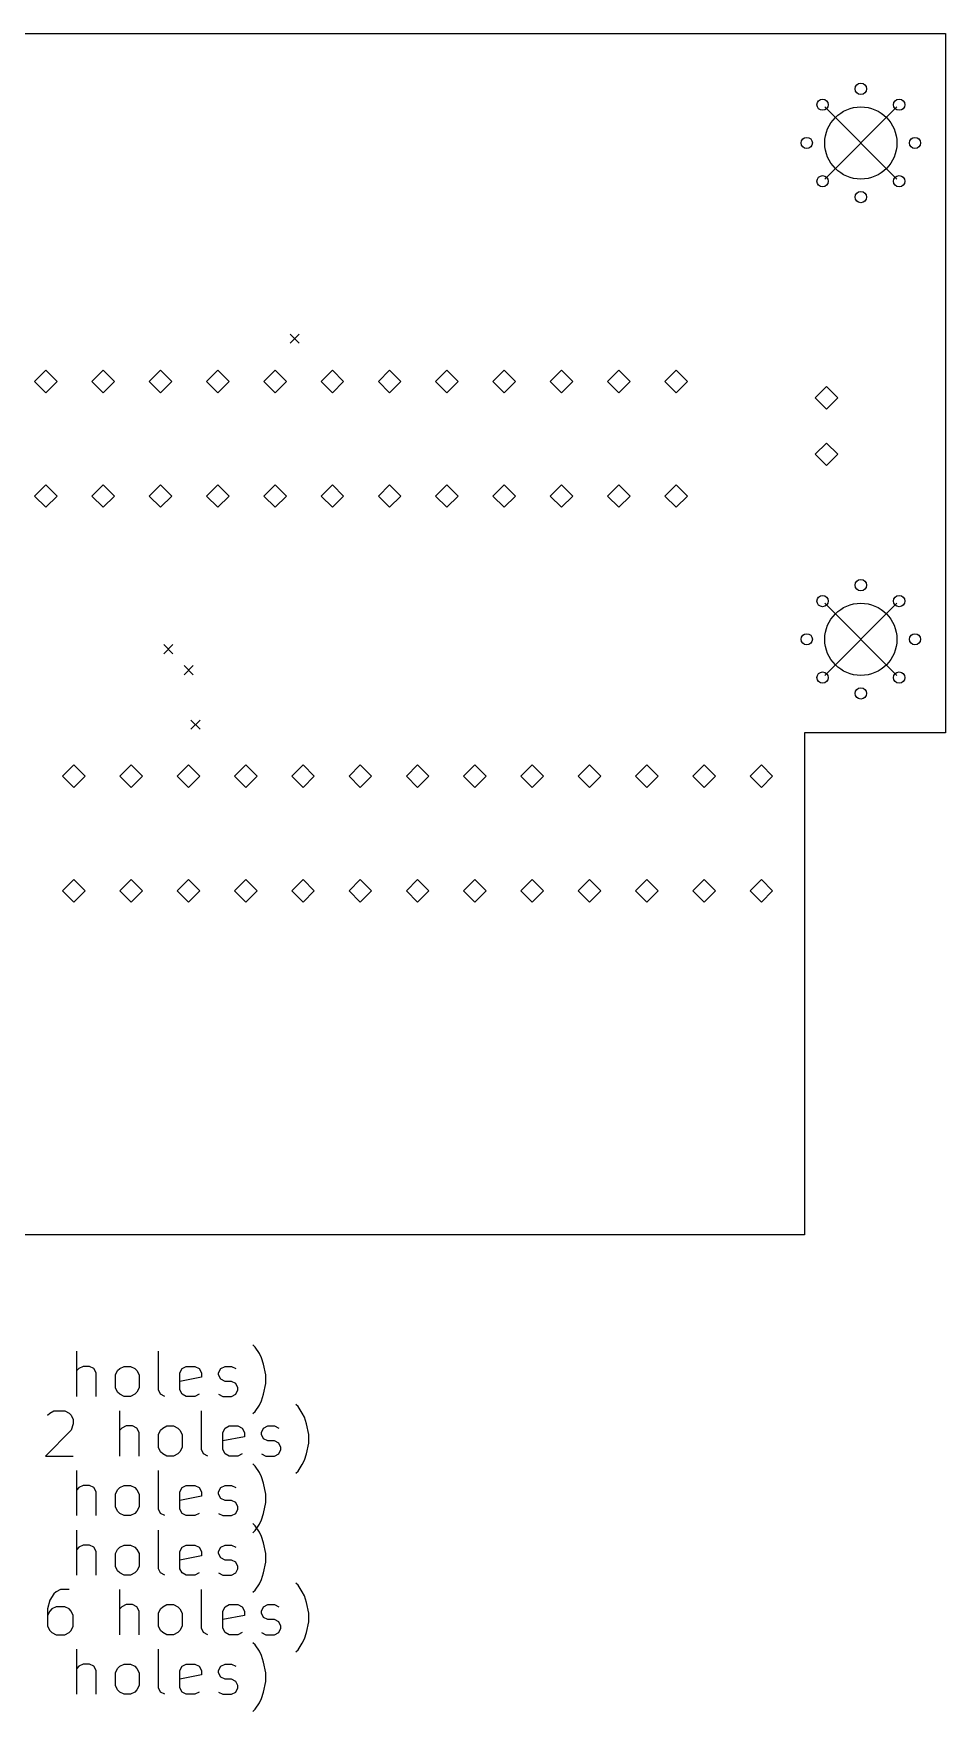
# Model space of a CAD drawing. Extents: x 122 to 201, y -145.4 to -71.
# Drawn here: x 160.6 to 201, y -145.4 to -71 of the extents above; entities that cross this region are included whole.
import ezdxf

# ---------------------------------------------------------------- set-up
doc = ezdxf.new("R2010")
doc.units = 0
doc.layers.add('BLACK', color=7, linetype='CONTINUOUS')

msp = doc.modelspace()

# ---------------------------------------------------------------- linework, layer by layer
at = {"layer": 'BLACK', "linetype": 'CONTINUOUS'}
for p, q in [((124, -71), (201, -71)), ((201, -71), (201, -93.25)), ((195.65, -74.25), (198.85, -77.45)), ((198.85, -74.25), (195.65, -77.45)), ((171.95, -84.319), (172.35, -84.719)), ((172.35, -84.319), (171.95, -84.719)), ((161.12, -85.92), (160.62, -86.42)), ((161.62, -86.42), (161.12, -85.92)), ((163.66, -85.92), (163.16, -86.42)), ((164.16, -86.42), (163.66, -85.92)), ((166.2, -85.92), (165.7, -86.42)), ((166.7, -86.42), (166.2, -85.92)), ((168.74, -85.92), (168.24, -86.42)), ((169.24, -86.42), (168.74, -85.92)), ((171.28, -85.92), (170.78, -86.42)), ((171.78, -86.42), (171.28, -85.92)), ((173.82, -85.92), (173.32, -86.42)), ((174.32, -86.42), (173.82, -85.92)), ((176.36, -85.92), (175.86, -86.42)), ((176.86, -86.42), (176.36, -85.92)), ((178.9, -85.92), (178.4, -86.42)), ((179.4, -86.42), (178.9, -85.92)), ((181.44, -85.92), (180.94, -86.42)), ((181.94, -86.42), (181.44, -85.92)), ((183.98, -85.92), (183.48, -86.42)), ((184.48, -86.42), (183.98, -85.92)), ((186.52, -85.92), (186.02, -86.42)), ((187.02, -86.42), (186.52, -85.92)), ((189.06, -85.92), (188.56, -86.42)), ((189.56, -86.42), (189.06, -85.92)), ((160.62, -86.42), (161.12, -86.92)), ((161.12, -86.92), (161.62, -86.42)), ((163.16, -86.42), (163.66, -86.92)), ((163.66, -86.92), (164.16, -86.42)), ((165.7, -86.42), (166.2, -86.92)), ((166.2, -86.92), (166.7, -86.42)), ((168.24, -86.42), (168.74, -86.92)), ((168.74, -86.92), (169.24, -86.42)), ((170.78, -86.42), (171.28, -86.92)), ((171.28, -86.92), (171.78, -86.42)), ((173.32, -86.42), (173.82, -86.92)), ((173.82, -86.92), (174.32, -86.42)), ((175.86, -86.42), (176.36, -86.92)), ((176.36, -86.92), (176.86, -86.42)), ((178.4, -86.42), (178.9, -86.92)), ((178.9, -86.92), (179.4, -86.42)), ((180.94, -86.42), (181.44, -86.92)), ((181.44, -86.92), (181.94, -86.42)), ((183.48, -86.42), (183.98, -86.92)), ((183.98, -86.92), (184.48, -86.42)), ((186.02, -86.42), (186.52, -86.92)), ((186.52, -86.92), (187.02, -86.42)), ((188.56, -86.42), (189.06, -86.92)), ((189.06, -86.92), (189.56, -86.42)), ((195.725, -86.65), (195.225, -87.15)), ((196.225, -87.15), (195.725, -86.65)), ((195.225, -87.15), (195.725, -87.65)), ((195.725, -87.65), (196.225, -87.15)), ((195.725, -89.15), (195.225, -89.65)), ((196.225, -89.65), (195.725, -89.15)), ((195.225, -89.65), (195.725, -90.15)), ((195.725, -90.15), (196.225, -89.65)), ((161.12, -91), (160.62, -91.5)), ((161.62, -91.5), (161.12, -91)), ((163.66, -91), (163.16, -91.5)), ((164.16, -91.5), (163.66, -91)), ((166.2, -91), (165.7, -91.5)), ((166.7, -91.5), (166.2, -91)), ((168.74, -91), (168.24, -91.5)), ((169.24, -91.5), (168.74, -91)), ((171.28, -91), (170.78, -91.5)), ((171.78, -91.5), (171.28, -91)), ((173.82, -91), (173.32, -91.5)), ((174.32, -91.5), (173.82, -91)), ((176.36, -91), (175.86, -91.5)), ((176.86, -91.5), (176.36, -91)), ((178.9, -91), (178.4, -91.5)), ((179.4, -91.5), (178.9, -91)), ((181.44, -91), (180.94, -91.5)), ((181.94, -91.5), (181.44, -91)), ((183.98, -91), (183.48, -91.5)), ((184.48, -91.5), (183.98, -91)), ((186.52, -91), (186.02, -91.5)), ((187.02, -91.5), (186.52, -91)), ((189.06, -91), (188.56, -91.5)), ((189.56, -91.5), (189.06, -91)), ((160.62, -91.5), (161.12, -92)), ((161.12, -92), (161.62, -91.5)), ((163.16, -91.5), (163.66, -92)), ((163.66, -92), (164.16, -91.5)), ((165.7, -91.5), (166.2, -92)), ((166.2, -92), (166.7, -91.5)), ((168.24, -91.5), (168.74, -92)), ((168.74, -92), (169.24, -91.5)), ((170.78, -91.5), (171.28, -92)), ((171.28, -92), (171.78, -91.5)), ((173.32, -91.5), (173.82, -92)), ((173.82, -92), (174.32, -91.5)), ((175.86, -91.5), (176.36, -92)), ((176.36, -92), (176.86, -91.5)), ((178.4, -91.5), (178.9, -92)), ((178.9, -92), (179.4, -91.5)), ((180.94, -91.5), (181.44, -92)), ((181.44, -92), (181.94, -91.5)), ((183.48, -91.5), (183.98, -92)), ((183.98, -92), (184.48, -91.5)), ((186.02, -91.5), (186.52, -92)), ((186.52, -92), (187.02, -91.5)), ((188.56, -91.5), (189.06, -92)), ((189.06, -92), (189.56, -91.5)), ((201, -93.25), (201, -102)), ((195.65, -96.25), (198.85, -99.45)), ((198.85, -96.25), (195.65, -99.45)), ((166.344, -98.087), (166.744, -98.487)), ((166.744, -98.087), (166.344, -98.487)), ((167.247, -99.018), (167.647, -99.418)), ((167.647, -99.018), (167.247, -99.418)), ((167.553, -101.433), (167.953, -101.834)), ((167.953, -101.433), (167.553, -101.834)), ((201, -102), (194.75, -102)), ((194.75, -102), (194.75, -124.25)), ((162.36, -103.42), (161.86, -103.92)), ((161.86, -103.92), (162.36, -104.42)), ((162.86, -103.92), (162.36, -103.42)), ((162.36, -104.42), (162.86, -103.92)), ((164.9, -103.42), (164.4, -103.92)), ((164.4, -103.92), (164.9, -104.42)), ((165.4, -103.92), (164.9, -103.42)), ((164.9, -104.42), (165.4, -103.92)), ((167.44, -103.42), (166.94, -103.92)), ((166.94, -103.92), (167.44, -104.42)), ((167.94, -103.92), (167.44, -103.42)), ((167.44, -104.42), (167.94, -103.92)), ((169.98, -103.42), (169.48, -103.92)), ((169.48, -103.92), (169.98, -104.42)), ((170.48, -103.92), (169.98, -103.42)), ((169.98, -104.42), (170.48, -103.92)), ((172.52, -103.42), (172.02, -103.92)), ((172.02, -103.92), (172.52, -104.42)), ((173.02, -103.92), (172.52, -103.42)), ((172.52, -104.42), (173.02, -103.92)), ((175.06, -103.42), (174.56, -103.92)), ((174.56, -103.92), (175.06, -104.42)), ((175.56, -103.92), (175.06, -103.42)), ((175.06, -104.42), (175.56, -103.92)), ((177.6, -103.42), (177.1, -103.92)), ((177.1, -103.92), (177.6, -104.42)), ((178.1, -103.92), (177.6, -103.42)), ((177.6, -104.42), (178.1, -103.92)), ((180.14, -103.42), (179.64, -103.92)), ((179.64, -103.92), (180.14, -104.42)), ((180.64, -103.92), (180.14, -103.42)), ((180.14, -104.42), (180.64, -103.92)), ((182.68, -103.42), (182.18, -103.92)), ((182.18, -103.92), (182.68, -104.42)), ((183.18, -103.92), (182.68, -103.42)), ((182.68, -104.42), (183.18, -103.92)), ((185.22, -103.42), (184.72, -103.92)), ((184.72, -103.92), (185.22, -104.42)), ((185.72, -103.92), (185.22, -103.42)), ((185.22, -104.42), (185.72, -103.92)), ((187.76, -103.42), (187.26, -103.92)), ((187.26, -103.92), (187.76, -104.42)), ((188.26, -103.92), (187.76, -103.42)), ((187.76, -104.42), (188.26, -103.92)), ((190.3, -103.42), (189.8, -103.92)), ((189.8, -103.92), (190.3, -104.42)), ((190.8, -103.92), (190.3, -103.42)), ((190.3, -104.42), (190.8, -103.92)), ((192.84, -103.42), (192.34, -103.92)), ((192.34, -103.92), (192.84, -104.42)), ((193.34, -103.92), (192.84, -103.42)), ((192.84, -104.42), (193.34, -103.92)), ((162.36, -108.5), (161.86, -109)), ((162.86, -109), (162.36, -108.5)), ((164.9, -108.5), (164.4, -109)), ((165.4, -109), (164.9, -108.5)), ((167.44, -108.5), (166.94, -109)), ((167.94, -109), (167.44, -108.5)), ((169.98, -108.5), (169.48, -109)), ((170.48, -109), (169.98, -108.5)), ((172.52, -108.5), (172.02, -109)), ((173.02, -109), (172.52, -108.5)), ((175.06, -108.5), (174.56, -109)), ((175.56, -109), (175.06, -108.5)), ((177.6, -108.5), (177.1, -109)), ((178.1, -109), (177.6, -108.5)), ((180.14, -108.5), (179.64, -109)), ((180.64, -109), (180.14, -108.5)), ((182.68, -108.5), (182.18, -109)), ((183.18, -109), (182.68, -108.5)), ((185.22, -108.5), (184.72, -109)), ((185.72, -109), (185.22, -108.5)), ((187.76, -108.5), (187.26, -109)), ((188.26, -109), (187.76, -108.5)), ((190.3, -108.5), (189.8, -109)), ((190.8, -109), (190.3, -108.5)), ((192.84, -108.5), (192.34, -109)), ((193.34, -109), (192.84, -108.5)), ((161.86, -109), (162.36, -109.5)), ((162.36, -109.5), (162.86, -109)), ((164.4, -109), (164.9, -109.5)), ((164.9, -109.5), (165.4, -109)), ((166.94, -109), (167.44, -109.5)), ((167.44, -109.5), (167.94, -109)), ((169.48, -109), (169.98, -109.5)), ((169.98, -109.5), (170.48, -109)), ((172.02, -109), (172.52, -109.5)), ((172.52, -109.5), (173.02, -109)), ((174.56, -109), (175.06, -109.5)), ((175.06, -109.5), (175.56, -109)), ((177.1, -109), (177.6, -109.5)), ((177.6, -109.5), (178.1, -109)), ((179.64, -109), (180.14, -109.5)), ((180.14, -109.5), (180.64, -109)), ((182.18, -109), (182.68, -109.5)), ((182.68, -109.5), (183.18, -109)), ((184.72, -109), (185.22, -109.5)), ((185.22, -109.5), (185.72, -109)), ((187.26, -109), (187.76, -109.5)), ((187.76, -109.5), (188.26, -109)), ((189.8, -109), (190.3, -109.5)), ((190.3, -109.5), (190.8, -109)), ((192.34, -109), (192.84, -109.5)), ((192.84, -109.5), (193.34, -109)), ((194.75, -124.25), (130, -124.25)), ((170.394, -129.219), (170.299, -129.124)), ((170.585, -129.505), (170.394, -129.219)), ((162.489, -131.41), (162.489, -129.41)), ((162.775, -130.076), (162.585, -130.172)), ((163.061, -130.076), (162.775, -130.076)), ((163.251, -130.172), (163.061, -130.076)), ((164.394, -130.172), (164.585, -130.076)), ((164.585, -130.076), (164.87, -130.076)), ((164.87, -130.076), (165.061, -130.172)), ((166.108, -131.124), (166.108, -129.41)), ((167.156, -130.172), (167.346, -130.076)), ((167.346, -130.076), (167.727, -130.076)), ((167.727, -130.076), (167.918, -130.172)), ((168.87, -130.172), (169.061, -130.076)), ((169.061, -130.076), (169.346, -130.076)), ((169.346, -130.076), (169.537, -130.172)), ((170.68, -129.695), (170.585, -129.505)), ((170.775, -129.981), (170.68, -129.695)), ((170.87, -130.457), (170.775, -129.981)), ((162.585, -130.172), (162.489, -130.267)), ((163.346, -130.362), (163.251, -130.172)), ((163.346, -131.41), (163.346, -130.362)), ((164.204, -130.457), (164.299, -130.267)), ((164.204, -131.029), (164.204, -130.457)), ((164.299, -130.267), (164.394, -130.172)), ((165.061, -130.172), (165.156, -130.267)), ((165.156, -130.267), (165.251, -130.457)), ((165.251, -130.457), (165.251, -131.029)), ((167.061, -130.362), (167.156, -130.172)), ((167.061, -131.124), (167.061, -130.362)), ((168.013, -130.553), (167.061, -130.743)), ((167.918, -130.172), (168.013, -130.362)), ((168.013, -130.362), (168.013, -130.553)), ((168.775, -130.362), (168.87, -130.172)), ((168.775, -130.457), (168.775, -130.362)), ((168.87, -130.648), (168.775, -130.457)), ((169.061, -130.743), (168.87, -130.648)), ((169.346, -130.743), (169.061, -130.743)), ((169.537, -130.838), (169.346, -130.743)), ((169.632, -131.029), (169.537, -130.838)), ((170.775, -131.315), (170.87, -130.838)), ((170.87, -130.838), (170.87, -130.457)), ((164.299, -131.219), (164.204, -131.029)), ((164.394, -131.315), (164.299, -131.219)), ((164.585, -131.41), (164.394, -131.315)), ((164.87, -131.41), (164.585, -131.41)), ((165.061, -131.315), (164.87, -131.41)), ((165.156, -131.219), (165.061, -131.315)), ((165.251, -131.029), (165.156, -131.219)), ((166.204, -131.315), (166.108, -131.124)), ((166.394, -131.41), (166.204, -131.315)), ((167.156, -131.315), (167.061, -131.124)), ((167.346, -131.41), (167.156, -131.315)), ((167.727, -131.41), (167.346, -131.41)), ((167.918, -131.315), (167.727, -131.41)), ((168.775, -131.315), (168.965, -131.41)), ((168.965, -131.41), (169.346, -131.41)), ((169.346, -131.41), (169.537, -131.315)), ((169.537, -131.315), (169.632, -131.124)), ((169.632, -131.124), (169.632, -131.029)), ((170.585, -131.791), (170.68, -131.6)), ((170.68, -131.6), (170.775, -131.315)), ((161.194, -132.24), (161.289, -132.145)), ((161.289, -132.145), (161.48, -132.05)), ((161.48, -132.05), (161.956, -132.05)), ((161.956, -132.05), (162.146, -132.145)), ((162.146, -132.145), (162.242, -132.24)), ((162.242, -132.24), (162.337, -132.431)), ((164.394, -134.05), (164.394, -132.05)), ((168.013, -133.764), (168.013, -132.05)), ((170.299, -132.172), (170.394, -132.076)), ((170.394, -132.076), (170.585, -131.791)), ((172.299, -131.859), (172.204, -131.764)), ((172.489, -132.145), (172.299, -131.859)), ((172.585, -132.335), (172.489, -132.145)), ((172.68, -132.621), (172.585, -132.335)), ((162.242, -132.907), (161.099, -134.05)), ((162.337, -132.621), (162.242, -132.907)), ((162.337, -132.431), (162.337, -132.621)), ((164.489, -132.812), (164.394, -132.907)), ((164.68, -132.716), (164.489, -132.812)), ((164.965, -132.716), (164.68, -132.716)), ((165.156, -132.812), (164.965, -132.716)), ((165.251, -133.002), (165.156, -132.812)), ((165.251, -134.05), (165.251, -133.002)), ((166.108, -133.097), (166.204, -132.907)), ((166.108, -133.669), (166.108, -133.097)), ((166.204, -132.907), (166.299, -132.812)), ((166.299, -132.812), (166.489, -132.716)), ((166.489, -132.716), (166.775, -132.716)), ((166.775, -132.716), (166.965, -132.812)), ((166.965, -132.812), (167.061, -132.907)), ((167.061, -132.907), (167.156, -133.097)), ((167.156, -133.097), (167.156, -133.669)), ((168.965, -133.002), (169.061, -132.812)), ((168.965, -133.764), (168.965, -133.002)), ((169.061, -132.812), (169.251, -132.716)), ((169.251, -132.716), (169.632, -132.716)), ((169.632, -132.716), (169.823, -132.812)), ((169.823, -132.812), (169.918, -133.002)), ((169.918, -133.002), (169.918, -133.193)), ((170.68, -133.002), (170.775, -132.812)), ((170.68, -133.097), (170.68, -133.002)), ((170.775, -133.288), (170.68, -133.097)), ((170.775, -132.812), (170.965, -132.716)), ((170.965, -132.716), (171.251, -132.716)), ((171.251, -132.716), (171.442, -132.812)), ((172.775, -133.097), (172.68, -132.621)), ((172.775, -133.478), (172.775, -133.097)), ((166.204, -133.859), (166.108, -133.669)), ((166.299, -133.955), (166.204, -133.859)), ((167.061, -133.859), (166.965, -133.955)), ((167.156, -133.669), (167.061, -133.859)), ((168.108, -133.955), (168.013, -133.764)), ((169.918, -133.193), (168.965, -133.383)), ((169.061, -133.955), (168.965, -133.764)), ((170.965, -133.383), (170.775, -133.288)), ((171.251, -133.383), (170.965, -133.383)), ((171.442, -133.478), (171.251, -133.383)), ((171.537, -133.669), (171.442, -133.478)), ((171.442, -133.955), (171.537, -133.764)), ((171.537, -133.764), (171.537, -133.669)), ((172.68, -133.955), (172.775, -133.478)), ((161.099, -134.05), (162.337, -134.05)), ((166.489, -134.05), (166.299, -133.955)), ((166.775, -134.05), (166.489, -134.05)), ((166.965, -133.955), (166.775, -134.05)), ((168.299, -134.05), (168.108, -133.955)), ((169.251, -134.05), (169.061, -133.955)), ((169.632, -134.05), (169.251, -134.05)), ((169.823, -133.955), (169.632, -134.05)), ((170.394, -134.499), (170.299, -134.404)), ((170.585, -134.785), (170.394, -134.499)), ((170.68, -133.955), (170.87, -134.05)), ((170.87, -134.05), (171.251, -134.05)), ((171.251, -134.05), (171.442, -133.955)), ((172.299, -134.716), (172.489, -134.431)), ((172.489, -134.431), (172.585, -134.24)), ((172.585, -134.24), (172.68, -133.955)), ((162.489, -136.69), (162.489, -134.69)), ((162.775, -135.356), (162.585, -135.452)), ((163.061, -135.356), (162.775, -135.356)), ((163.251, -135.452), (163.061, -135.356)), ((164.394, -135.452), (164.585, -135.356)), ((164.585, -135.356), (164.87, -135.356)), ((164.87, -135.356), (165.061, -135.452)), ((166.108, -136.404), (166.108, -134.69)), ((167.156, -135.452), (167.346, -135.356)), ((167.346, -135.356), (167.727, -135.356)), ((167.727, -135.356), (167.918, -135.452)), ((168.87, -135.452), (169.061, -135.356)), ((169.061, -135.356), (169.346, -135.356)), ((169.346, -135.356), (169.537, -135.452)), ((170.68, -134.975), (170.585, -134.785)), ((170.775, -135.261), (170.68, -134.975)), ((170.87, -135.737), (170.775, -135.261)), ((172.204, -134.812), (172.299, -134.716)), ((162.585, -135.452), (162.489, -135.547)), ((163.346, -135.642), (163.251, -135.452)), ((163.346, -136.69), (163.346, -135.642)), ((164.204, -135.737), (164.299, -135.547)), ((164.204, -136.309), (164.204, -135.737)), ((164.299, -135.547), (164.394, -135.452)), ((165.061, -135.452), (165.156, -135.547)), ((165.156, -135.547), (165.251, -135.737)), ((165.251, -135.737), (165.251, -136.309)), ((167.061, -135.642), (167.156, -135.452)), ((167.061, -136.404), (167.061, -135.642)), ((168.013, -135.833), (167.061, -136.023)), ((167.918, -135.452), (168.013, -135.642)), ((168.013, -135.642), (168.013, -135.833)), ((168.775, -135.642), (168.87, -135.452)), ((168.775, -135.737), (168.775, -135.642)), ((168.87, -135.928), (168.775, -135.737)), ((169.061, -136.023), (168.87, -135.928)), ((169.346, -136.023), (169.061, -136.023)), ((169.537, -136.118), (169.346, -136.023)), ((170.87, -136.118), (170.87, -135.737)), ((164.299, -136.499), (164.204, -136.309)), ((164.394, -136.595), (164.299, -136.499)), ((164.585, -136.69), (164.394, -136.595)), ((164.87, -136.69), (164.585, -136.69)), ((165.061, -136.595), (164.87, -136.69)), ((165.156, -136.499), (165.061, -136.595)), ((165.251, -136.309), (165.156, -136.499)), ((166.204, -136.595), (166.108, -136.404)), ((166.394, -136.69), (166.204, -136.595)), ((167.156, -136.595), (167.061, -136.404)), ((167.346, -136.69), (167.156, -136.595)), ((167.727, -136.69), (167.346, -136.69)), ((167.918, -136.595), (167.727, -136.69)), ((168.775, -136.595), (168.965, -136.69)), ((168.965, -136.69), (169.346, -136.69)), ((169.346, -136.69), (169.537, -136.595)), ((169.632, -136.309), (169.537, -136.118)), ((169.537, -136.595), (169.632, -136.404)), ((169.632, -136.404), (169.632, -136.309)), ((170.68, -136.88), (170.775, -136.595)), ((170.775, -136.595), (170.87, -136.118)), ((162.489, -139.33), (162.489, -137.33)), ((166.108, -139.044), (166.108, -137.33)), ((170.394, -137.139), (170.299, -137.044)), ((170.299, -137.452), (170.394, -137.356)), ((170.394, -137.356), (170.585, -137.071)), ((170.585, -137.425), (170.394, -137.139)), ((170.585, -137.071), (170.68, -136.88)), ((170.68, -137.615), (170.585, -137.425)), ((162.585, -138.092), (162.489, -138.187)), ((162.775, -137.996), (162.585, -138.092)), ((163.061, -137.996), (162.775, -137.996)), ((163.251, -138.092), (163.061, -137.996)), ((163.346, -138.282), (163.251, -138.092)), ((163.346, -139.33), (163.346, -138.282)), ((164.204, -138.377), (164.299, -138.187)), ((164.299, -138.187), (164.394, -138.092)), ((164.394, -138.092), (164.585, -137.996)), ((164.585, -137.996), (164.87, -137.996)), ((164.87, -137.996), (165.061, -138.092)), ((165.061, -138.092), (165.156, -138.187)), ((165.156, -138.187), (165.251, -138.377)), ((167.061, -138.282), (167.156, -138.092)), ((167.061, -139.044), (167.061, -138.282)), ((167.156, -138.092), (167.346, -137.996)), ((167.346, -137.996), (167.727, -137.996)), ((167.727, -137.996), (167.918, -138.092)), ((167.918, -138.092), (168.013, -138.282)), ((168.013, -138.282), (168.013, -138.473)), ((168.775, -138.282), (168.87, -138.092)), ((168.775, -138.377), (168.775, -138.282)), ((168.87, -138.092), (169.061, -137.996)), ((169.061, -137.996), (169.346, -137.996)), ((169.346, -137.996), (169.537, -138.092)), ((170.775, -137.901), (170.68, -137.615)), ((170.87, -138.377), (170.775, -137.901)), ((164.204, -138.949), (164.204, -138.377)), ((164.299, -139.139), (164.204, -138.949)), ((165.251, -138.949), (165.156, -139.139)), ((165.251, -138.377), (165.251, -138.949)), ((166.204, -139.235), (166.108, -139.044)), ((168.013, -138.473), (167.061, -138.663)), ((167.156, -139.235), (167.061, -139.044)), ((168.87, -138.568), (168.775, -138.377)), ((169.061, -138.663), (168.87, -138.568)), ((169.346, -138.663), (169.061, -138.663)), ((169.537, -138.758), (169.346, -138.663)), ((169.632, -138.949), (169.537, -138.758)), ((169.537, -139.235), (169.632, -139.044)), ((169.632, -139.044), (169.632, -138.949)), ((170.775, -139.235), (170.87, -138.758)), ((170.87, -138.758), (170.87, -138.377)), ((164.394, -139.235), (164.299, -139.139)), ((164.585, -139.33), (164.394, -139.235)), ((164.87, -139.33), (164.585, -139.33)), ((165.061, -139.235), (164.87, -139.33)), ((165.156, -139.139), (165.061, -139.235)), ((166.394, -139.33), (166.204, -139.235)), ((167.346, -139.33), (167.156, -139.235)), ((167.727, -139.33), (167.346, -139.33)), ((167.918, -139.235), (167.727, -139.33)), ((168.775, -139.235), (168.965, -139.33)), ((168.965, -139.33), (169.346, -139.33)), ((169.346, -139.33), (169.537, -139.235)), ((170.394, -139.996), (170.585, -139.711)), ((170.585, -139.711), (170.68, -139.52)), ((170.68, -139.52), (170.775, -139.235)), ((172.299, -139.779), (172.204, -139.684)), ((172.489, -140.065), (172.299, -139.779)), ((161.289, -140.446), (161.194, -140.827)), ((161.48, -140.16), (161.289, -140.446)), ((161.575, -140.065), (161.48, -140.16)), ((161.765, -139.97), (161.575, -140.065)), ((162.146, -139.97), (161.765, -139.97)), ((164.394, -141.97), (164.394, -139.97)), ((168.013, -141.684), (168.013, -139.97)), ((170.299, -140.092), (170.394, -139.996)), ((172.585, -140.255), (172.489, -140.065)), ((172.68, -140.541), (172.585, -140.255)), ((172.775, -141.017), (172.68, -140.541)), ((161.194, -140.827), (161.194, -141.589)), ((161.289, -140.922), (161.194, -141.113)), ((161.385, -140.827), (161.289, -140.922)), ((161.575, -140.732), (161.385, -140.827)), ((161.956, -140.732), (161.575, -140.732)), ((162.146, -140.827), (161.956, -140.732)), ((162.242, -140.922), (162.146, -140.827)), ((162.337, -141.113), (162.242, -140.922)), ((162.337, -141.589), (162.337, -141.113)), ((164.489, -140.732), (164.394, -140.827)), ((164.68, -140.636), (164.489, -140.732)), ((164.965, -140.636), (164.68, -140.636)), ((165.156, -140.732), (164.965, -140.636)), ((165.251, -140.922), (165.156, -140.732)), ((165.251, -141.97), (165.251, -140.922)), ((166.108, -141.017), (166.204, -140.827)), ((166.108, -141.589), (166.108, -141.017)), ((166.204, -140.827), (166.299, -140.732)), ((166.299, -140.732), (166.489, -140.636)), ((166.489, -140.636), (166.775, -140.636)), ((166.775, -140.636), (166.965, -140.732)), ((166.965, -140.732), (167.061, -140.827)), ((167.061, -140.827), (167.156, -141.017)), ((167.156, -141.017), (167.156, -141.589)), ((168.965, -140.922), (169.061, -140.732)), ((168.965, -141.684), (168.965, -140.922)), ((169.918, -141.113), (168.965, -141.303)), ((169.061, -140.732), (169.251, -140.636)), ((169.251, -140.636), (169.632, -140.636)), ((169.632, -140.636), (169.823, -140.732)), ((169.823, -140.732), (169.918, -140.922)), ((169.918, -140.922), (169.918, -141.113)), ((170.68, -140.922), (170.775, -140.732)), ((170.68, -141.017), (170.68, -140.922)), ((170.775, -141.208), (170.68, -141.017)), ((170.775, -140.732), (170.965, -140.636)), ((170.965, -141.303), (170.775, -141.208)), ((170.965, -140.636), (171.251, -140.636)), ((171.251, -141.303), (170.965, -141.303)), ((171.251, -140.636), (171.442, -140.732)), ((171.442, -141.398), (171.251, -141.303)), ((172.775, -141.398), (172.775, -141.017)), ((161.194, -141.589), (161.289, -141.779)), ((161.289, -141.779), (161.385, -141.875)), ((161.385, -141.875), (161.575, -141.97)), ((161.575, -141.97), (161.956, -141.97)), ((161.956, -141.97), (162.146, -141.875)), ((162.146, -141.875), (162.242, -141.779)), ((162.242, -141.779), (162.337, -141.589)), ((166.204, -141.779), (166.108, -141.589)), ((166.299, -141.875), (166.204, -141.779)), ((166.489, -141.97), (166.299, -141.875)), ((166.775, -141.97), (166.489, -141.97)), ((166.965, -141.875), (166.775, -141.97)), ((167.061, -141.779), (166.965, -141.875)), ((167.156, -141.589), (167.061, -141.779)), ((168.108, -141.875), (168.013, -141.684)), ((168.299, -141.97), (168.108, -141.875)), ((169.061, -141.875), (168.965, -141.684)), ((169.251, -141.97), (169.061, -141.875)), ((169.632, -141.97), (169.251, -141.97)), ((169.823, -141.875), (169.632, -141.97)), ((170.68, -141.875), (170.87, -141.97)), ((170.87, -141.97), (171.251, -141.97)), ((171.251, -141.97), (171.442, -141.875)), ((171.537, -141.589), (171.442, -141.398)), ((171.442, -141.875), (171.537, -141.684)), ((171.537, -141.684), (171.537, -141.589)), ((172.585, -142.16), (172.68, -141.875)), ((172.68, -141.875), (172.775, -141.398)), ((162.489, -144.61), (162.489, -142.61)), ((166.108, -144.324), (166.108, -142.61)), ((170.394, -142.419), (170.299, -142.324)), ((170.585, -142.705), (170.394, -142.419)), ((170.68, -142.895), (170.585, -142.705)), ((172.204, -142.732), (172.299, -142.636)), ((172.299, -142.636), (172.489, -142.351)), ((172.489, -142.351), (172.585, -142.16)), ((162.585, -143.372), (162.489, -143.467)), ((162.775, -143.276), (162.585, -143.372)), ((163.061, -143.276), (162.775, -143.276)), ((163.251, -143.372), (163.061, -143.276)), ((163.346, -143.562), (163.251, -143.372)), ((164.204, -143.657), (164.299, -143.467)), ((164.299, -143.467), (164.394, -143.372)), ((164.394, -143.372), (164.585, -143.276)), ((164.585, -143.276), (164.87, -143.276)), ((164.87, -143.276), (165.061, -143.372)), ((165.061, -143.372), (165.156, -143.467)), ((165.156, -143.467), (165.251, -143.657)), ((167.061, -143.562), (167.156, -143.372)), ((167.156, -143.372), (167.346, -143.276)), ((167.346, -143.276), (167.727, -143.276)), ((167.727, -143.276), (167.918, -143.372)), ((167.918, -143.372), (168.013, -143.562)), ((168.775, -143.562), (168.87, -143.372)), ((168.87, -143.372), (169.061, -143.276)), ((169.061, -143.276), (169.346, -143.276)), ((169.346, -143.276), (169.537, -143.372)), ((170.775, -143.181), (170.68, -142.895)), ((170.87, -143.657), (170.775, -143.181)), ((163.346, -144.61), (163.346, -143.562)), ((164.204, -144.229), (164.204, -143.657)), ((164.299, -144.419), (164.204, -144.229)), ((165.251, -144.229), (165.156, -144.419)), ((165.251, -143.657), (165.251, -144.229)), ((167.061, -144.324), (167.061, -143.562)), ((168.013, -143.753), (167.061, -143.943)), ((168.013, -143.562), (168.013, -143.753)), ((168.775, -143.657), (168.775, -143.562)), ((168.87, -143.848), (168.775, -143.657)), ((169.061, -143.943), (168.87, -143.848)), ((169.346, -143.943), (169.061, -143.943)), ((169.537, -144.038), (169.346, -143.943)), ((169.632, -144.229), (169.537, -144.038)), ((169.632, -144.324), (169.632, -144.229)), ((170.775, -144.515), (170.87, -144.038)), ((170.87, -144.038), (170.87, -143.657)), ((164.394, -144.515), (164.299, -144.419)), ((164.585, -144.61), (164.394, -144.515)), ((164.87, -144.61), (164.585, -144.61)), ((165.061, -144.515), (164.87, -144.61)), ((165.156, -144.419), (165.061, -144.515)), ((166.204, -144.515), (166.108, -144.324)), ((166.394, -144.61), (166.204, -144.515)), ((167.156, -144.515), (167.061, -144.324)), ((167.346, -144.61), (167.156, -144.515)), ((167.727, -144.61), (167.346, -144.61)), ((167.918, -144.515), (167.727, -144.61)), ((168.775, -144.515), (168.965, -144.61)), ((168.965, -144.61), (169.346, -144.61)), ((169.346, -144.61), (169.537, -144.515)), ((169.537, -144.515), (169.632, -144.324)), ((170.394, -145.276), (170.585, -144.991)), ((170.585, -144.991), (170.68, -144.8)), ((170.68, -144.8), (170.775, -144.515)), ((170.299, -145.372), (170.394, -145.276))]:
    msp.add_line(p, q, dxfattribs=at)
at = {"layer": 'BLACK'}
for centre, radius in [((197.25, -73.45), 0.25), ((195.553, -74.153), 0.25), ((197.25, -75.85), 1.6), ((198.947, -74.153), 0.25), ((194.85, -75.85), 0.25), ((199.65, -75.85), 0.25), ((195.553, -77.547), 0.25), ((198.947, -77.547), 0.25), ((197.25, -78.25), 0.25), ((195.553, -96.153), 0.25), ((197.25, -95.45), 0.25), ((198.947, -96.153), 0.25), ((197.25, -97.85), 1.6), ((194.85, -97.85), 0.25), ((199.65, -97.85), 0.25), ((195.553, -99.547), 0.25), ((198.947, -99.547), 0.25), ((197.25, -100.25), 0.25)]:
    msp.add_circle(centre, radius, dxfattribs=at)

doc.saveas('drawing.dxf')
